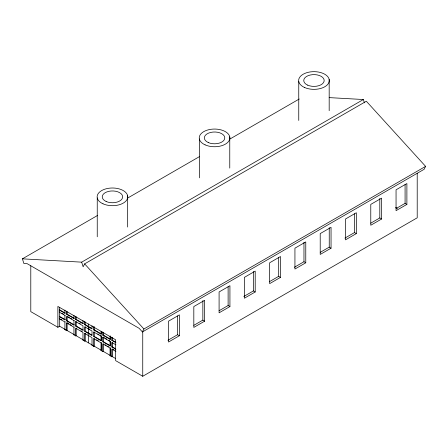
<?xml version="1.0" encoding="UTF-8"?>
<svg xmlns="http://www.w3.org/2000/svg" width="448" height="448" viewBox="0 0 448 448"><rect width="100%" height="100%" fill="white"/><g stroke="black" fill="none" stroke-linecap="round" stroke-linejoin="round"><path stroke-width="0.67" d="M84.638 263.872L83.154 266.812L81.67 262.153L22.4 258.843L23.884 263.502L27.177 263.687L139.132 328.322L142.425 331.94L424.116 169.305L425.6 166.365L366.33 101.237L84.638 263.872L143.909 328.994L142.425 331.94M22.4 258.843L97.518 215.471M127.198 198.335L199.287 156.716M229.578 139.227L299.242 99.008M81.67 262.153L363.362 99.523L364.42 102.85M59.321 310.061L59.679 309.848L65.279 313.079L64.915 313.292L59.321 310.061L59.321 312.144L64.915 315.375L65.279 315.168M59.321 312.144L59.679 311.937L59.679 316.456L65.279 319.687L64.915 319.894L59.321 316.663L59.321 318.752L64.915 321.983L65.279 321.776M59.321 316.663L59.679 316.456M66.724 314.334L67.082 314.126L74.306 318.293L73.942 318.5L66.724 314.334L66.724 311.142M66.724 320.942L67.082 320.729L74.306 324.901L73.942 325.108L66.724 320.942L66.724 316.417L73.942 320.589L74.306 320.382M30.789 265.77L30.789 311.64L57.876 327.281L59.679 326.234L66.483 330.165M66.724 323.025L73.942 327.197L73.942 334.891L74.306 334.678L67.082 330.512L66.724 330.719L66.724 323.025L67.082 322.818L68.891 323.859M75.751 316.355L75.751 319.547L76.11 319.334L83.334 323.506M75.751 321.63L82.975 325.802L82.975 330.322L75.751 326.15L75.751 321.63L76.11 321.423L76.11 325.942L83.334 330.114M64.915 321.983L64.915 329.678L65.279 329.47M73.942 327.197L74.306 326.984M75.751 326.15L76.11 325.942M84.778 321.569L84.778 324.755L85.142 324.548L91.823 328.406M75.751 335.933L76.11 335.72L83.334 339.892L82.975 340.099L82.975 332.405L75.751 328.238L75.751 335.933L73.942 334.891M89.656 329.241L88.57 328.614L88.211 328.826L88.57 323.977M84.778 331.363L92.002 335.535L92.002 331.01L84.778 326.844L84.778 331.363L85.142 331.156L91.823 335.014M84.778 341.146L84.778 333.452L85.142 333.239L85.142 340.934L84.778 341.146L82.975 340.099M93.806 326.782L93.806 329.969L94.17 329.762L101.394 333.934L101.394 331.38M101.394 340.536L101.03 340.749L93.806 336.577L93.806 332.058L94.17 331.845L94.17 336.37L101.394 340.536L101.394 336.017L100.19 335.322M93.806 336.577L94.17 336.37M93.806 329.969L101.03 334.141L101.394 333.934M93.806 346.354L93.806 338.66L94.17 338.453L94.17 346.147L93.806 346.354L92.002 345.313L92.002 337.618L84.778 333.452M93.806 332.058L101.03 336.224L101.394 336.017M102.838 331.996L102.838 335.182L103.197 334.975L110.421 339.147L110.421 335.955M102.838 337.266L110.057 341.438L110.421 341.23L110.421 345.75L110.057 345.957L102.838 341.79L102.838 337.266L103.197 337.058L104.401 337.753M92.002 345.313L92.361 345.106L101.394 350.319L101.394 342.625L101.03 342.832L93.806 338.66M102.838 341.79L103.197 341.583L110.421 345.75M102.838 335.182L110.057 339.354L110.421 339.147M111.866 337.204L111.866 340.396L112.224 340.189L115.718 342.205M101.03 342.832L101.03 350.526L101.394 350.319M102.838 351.568L103.197 351.361L110.421 355.533L110.421 347.838L110.057 348.046L102.838 343.874L102.838 351.568L101.03 350.526M115.937 344.831L111.866 342.479L111.866 347.004L112.224 346.791L115.718 348.807M143.909 328.994L425.6 166.365M110.057 348.046L110.057 355.74L110.421 355.533M110.057 355.74L111.866 356.782L112.224 356.574L112.224 348.88M167.933 340.278L177.565 334.718L179.368 335.759L179.368 314.91L168.538 321.166L168.538 342.014L179.368 335.759M193.816 325.332L202.843 320.124L204.652 321.166L204.652 300.311L193.816 306.566L193.816 327.421L204.652 321.166M219.094 310.738L228.122 305.525L229.93 306.566L229.93 285.718L219.094 291.973L219.094 312.822L229.93 306.566M243.774 296.492L253.406 290.931L255.209 291.973L255.209 271.124L244.378 277.379L244.378 298.228L255.209 291.973M269.657 281.546L278.684 276.338L280.487 277.379L280.487 256.525L269.657 262.78L269.657 283.634L280.487 277.379M294.336 267.299L303.962 261.738L305.771 262.786L305.771 241.931L294.935 248.186L294.935 269.035L305.771 262.786M320.214 252.358L329.246 247.145L331.05 248.186L331.05 227.338L320.214 233.593L320.214 254.442L331.05 248.186M344.893 238.112L354.525 232.551L356.328 233.593L356.328 212.744L345.498 218.999L345.498 239.848L356.328 233.593M370.776 223.166L379.803 217.952L381.612 218.999L381.612 198.145L370.776 204.4L370.776 225.254L381.612 218.999M396.054 208.572L405.082 203.358L406.89 204.4L406.89 183.551L396.054 189.806L396.054 210.655L406.89 204.4M57.876 327.281L57.876 306.426L115.657 339.791L115.657 360.64L142.744 376.275L417.211 217.812L417.211 173.331M329.19 97.614L363.362 99.523M395.545 207.39L397.348 208.432M75.751 319.547L82.975 323.714L82.975 320.527M84.778 324.755L92.002 328.927L92.002 325.741M111.866 340.396L115.937 342.748M61.919 313.23L63.599 314.199M68.286 316.904L69.49 317.598M70.694 318.293L71.898 318.987M79.122 323.159L80.326 323.854M97.782 333.934L98.986 334.628M105.605 338.447L106.809 339.147M108.612 340.189L109.816 340.883M111.866 347.004L115.937 349.356M60.799 319.189L61.919 319.833M70.095 324.554L71.294 325.248M80.926 330.809L82.13 331.503M96.578 339.842L98.381 340.889M105.006 344.708L106.204 345.402M107.408 346.097L108.612 346.791M112.806 349.216L113.971 349.888M115.937 351.439L111.866 349.087L111.866 356.782M83.938 340.239L91.823 344.792M111.02 355.88L115.718 358.59M64.915 329.678L66.724 330.719M405.082 184.593L405.082 203.358M379.803 198.492L379.803 217.952M354.525 213.786L354.525 232.551M329.179 79.447L329.179 110.701M329.246 227.685L329.246 247.145M303.962 242.278L303.962 261.738M298.754 81.564L298.754 120.456M278.684 257.572L278.684 276.338M253.406 271.471L253.406 290.931M229.768 136.842L229.768 168.095M228.122 286.759L228.122 305.525M202.843 300.658L202.843 320.124M199.343 138.958L199.343 177.85M177.565 315.952L177.565 334.718M142.744 331.1L142.744 376.275M127.669 195.787L127.669 227.041M112.224 337.635L112.224 340.189M112.224 342.272L112.224 346.791M110.057 336.162L110.057 339.354M110.057 341.438L110.057 345.957M103.197 332.422L103.197 334.975M103.197 337.058L103.197 341.583M103.197 343.666L103.197 351.361M101.03 331.587L101.03 334.141M101.03 336.224L101.03 340.749M97.244 197.904L97.244 236.796M94.17 326.575L94.17 329.762M88.57 328.614L88.57 333.138L88.211 333.346L88.211 335.429L88.57 335.222L88.57 342.916M85.142 322L85.142 324.548M85.142 326.637L85.142 331.156M76.11 316.786L76.11 319.334M76.11 328.026L76.11 335.72M73.942 315.314L73.942 318.5M73.942 320.589L73.942 325.108M67.082 311.573L67.082 314.126M67.082 316.21L67.082 320.729M67.082 322.818L67.082 330.512M64.915 310.1L64.915 313.292M64.915 315.375L64.915 319.894M59.679 307.3L59.679 309.848M59.679 318.539L59.679 326.234M205.094 144.855A15.322 8.848 0 0 0 229.723 139.149A15.322 8.848 0 0 0 208.852 129.69A15.322 8.848 0 0 0 205.094 144.855M208.253 142.537A10.214 5.897 0 0 0 224.672 138.734A10.214 5.897 0 0 0 210.75 132.423A10.214 5.897 0 0 0 208.253 142.537M102.995 203.806A15.322 8.848 0 0 0 127.624 198.1A15.322 8.848 0 0 0 106.747 188.636A15.322 8.848 0 0 0 102.995 203.806M106.148 201.488A10.214 5.897 0 0 0 122.567 197.68A10.214 5.897 0 0 0 108.651 191.374A10.214 5.897 0 0 0 106.148 201.488M304.506 87.466A15.322 8.848 0 0 0 329.134 81.754A15.322 8.848 0 0 0 308.258 72.296A15.322 8.848 0 0 0 304.506 87.466M307.658 85.142A10.214 5.897 0 0 0 324.078 81.34A10.214 5.897 0 0 0 310.162 75.034A10.214 5.897 0 0 0 307.658 85.142"/></g></svg>
